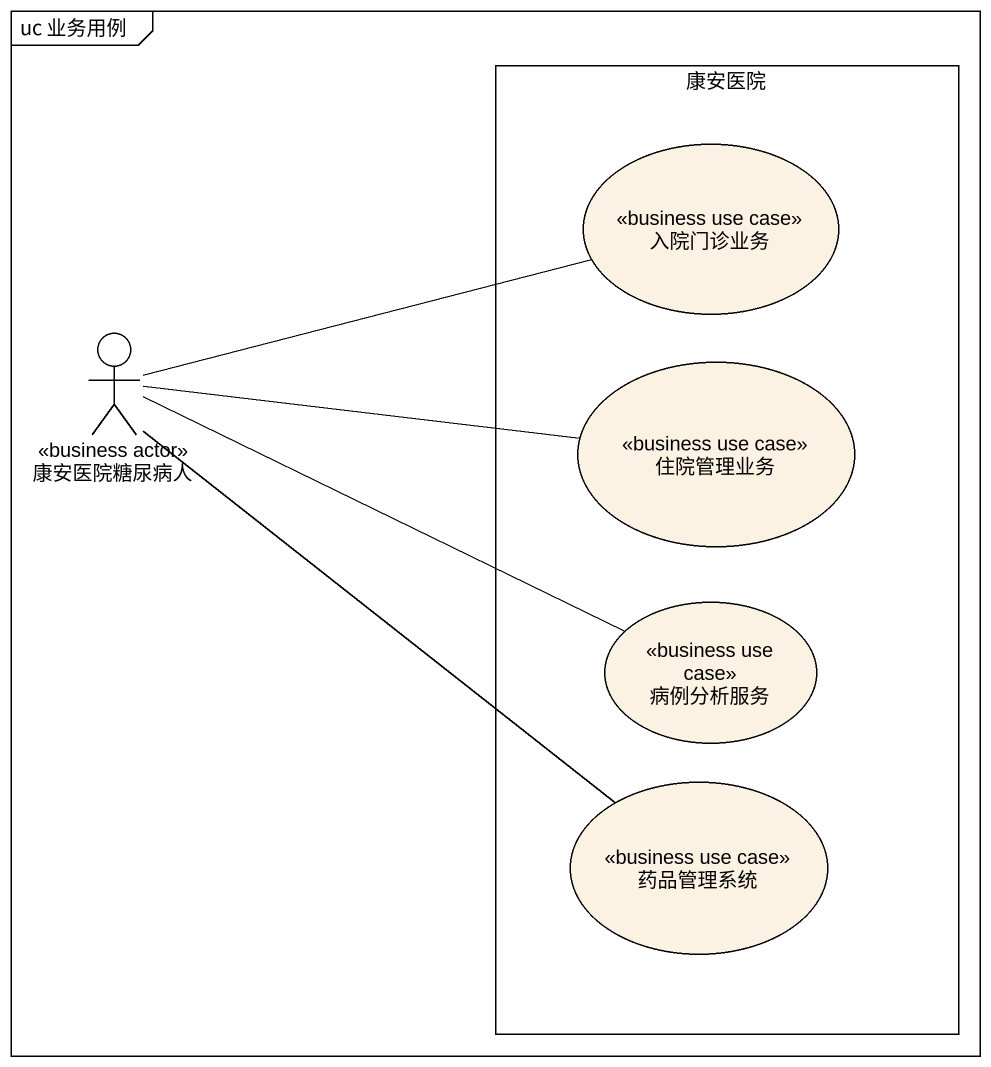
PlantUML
@startuml
mainframe uc 业务用例
rectangle 康安医院 {
  usecase 入院门诊业务 <<business use case>>
  usecase 住院管理业务 <<business use case>>
  usecase 病例分析服务 <<business use case>>
  usecase 药品管理系统 <<business use case>>
}
actor 康安医院糖尿病人 <<business actor>>
康安医院糖尿病人 -right- 入院门诊业务
康安医院糖尿病人 -right- 住院管理业务
康安医院糖尿病人 -right- 病例分析服务
康安医院糖尿病人 -- 药品管理系统
@enduml
